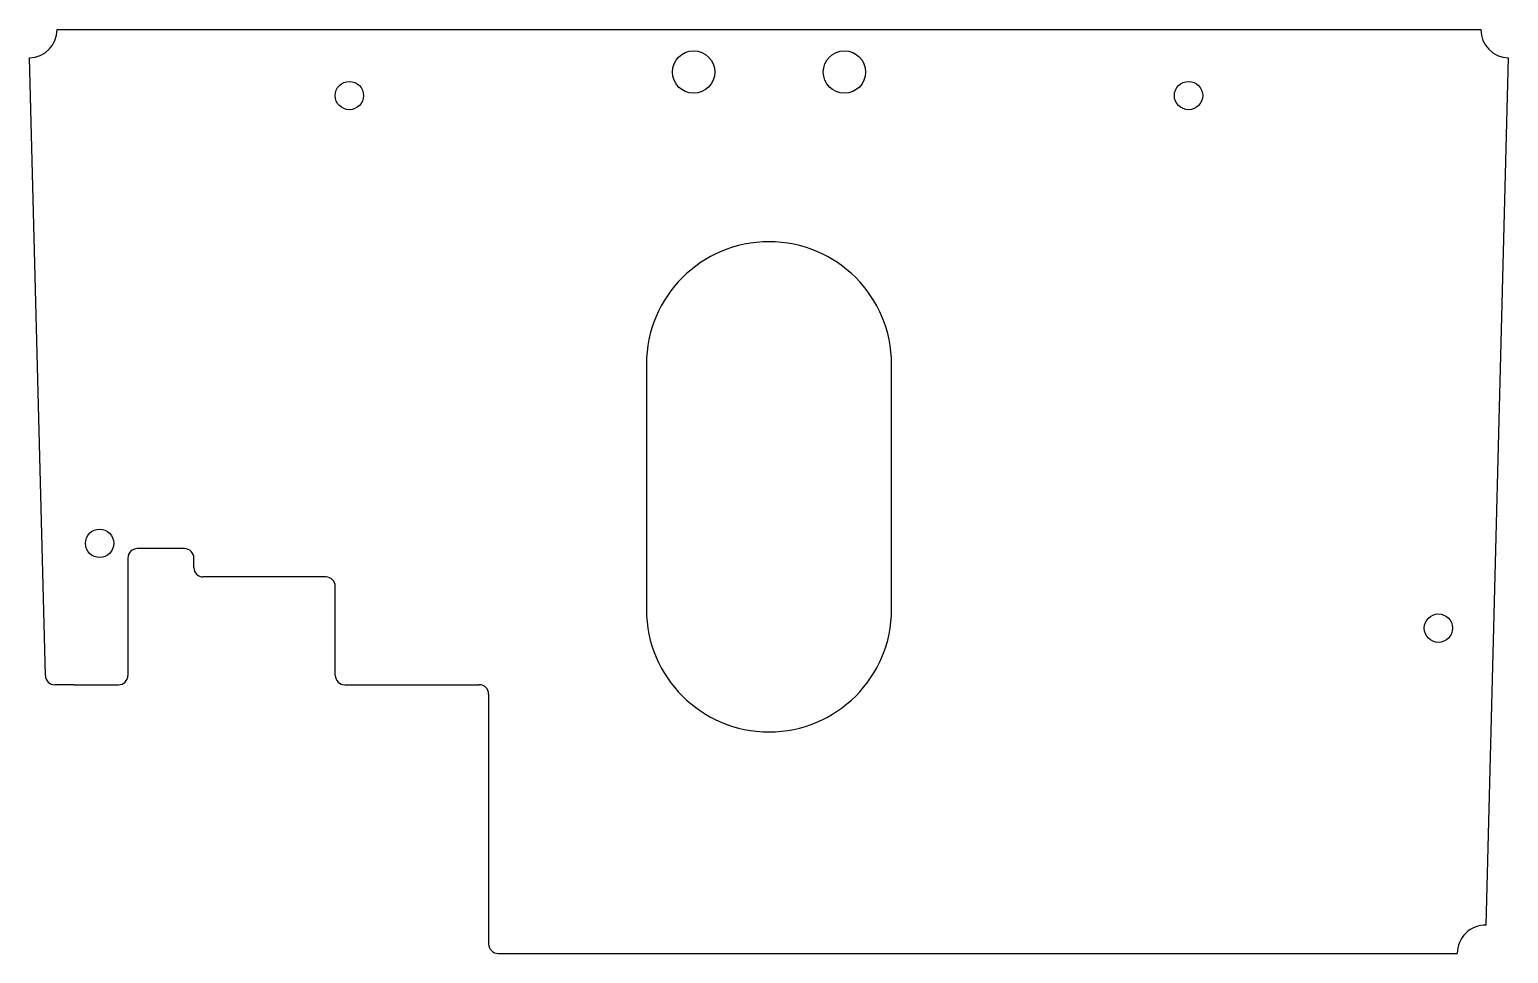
# Model space of a CAD drawing. Header units: inches. Extents: x 2 to 21.6, y 2 to 14.3.
import ezdxf

# ---------------------------------------------------------------- set-up
doc = ezdxf.new("R2010")
doc.units = ezdxf.units.IN
doc.header["$MEASUREMENT"] = 0
doc.layers.get('0').update_dxf_attribs({"linetype": 'CONTINUOUS'})

msp = doc.modelspace()

# ---------------------------------------------------------------- linework, layer by layer
for p, q in [((2.365, 14.25, 0.25), (21.24, 14.25, 0.25)), ((2.209, 5.684, 0.25), (2, 13.875, 0.25)), ((21.313, 2.375, 0.25), (21.606, 13.875, 0.25)), ((10.178, 9.812), (10.178, 6.562)), ((13.428, 6.562), (13.428, 9.812)), ((4.053, 7.367, 0.25), (3.428, 7.367, 0.25)), ((3.303, 7.242, 0.25), (3.303, 5.687, 0.25)), ((4.178, 7.117, 0.25), (4.178, 7.242, 0.25)), ((5.928, 6.992, 0.25), (4.303, 6.992, 0.25)), ((6.053, 5.687, 0.25), (6.053, 6.867, 0.25)), ((2.587, 5.563, 0.25), (2.334, 5.563, 0.25)), ((2.587, 5.563, 0.25), (3.178, 5.563, 0.25)), ((6.178, 5.563, 0.25), (7.961, 5.563, 0.25)), ((8.086, 5.438, 0.25), (8.086, 2.125, 0.25)), ((8.211, 2, 0.25), (20.928, 2, 0.25))]:
    msp.add_line(p, q)
for centre, radius in [((10.803, 13.687), 0.281), ((12.803, 13.687), 0.281), ((6.24, 13.375), 0.188), ((17.365, 13.375), 0.188), ((2.928, 7.438), 0.188), ((20.678, 6.313), 0.188)]:
    msp.add_circle(centre, radius)
for centre, radius, start, end in [((1.99, 14.25, 0.25), 0.375, 271.4613, 0), ((21.615, 14.25, 0.25), 0.375, 180, 268.5387), ((11.803, 9.812), 1.625, 0, 180), ((3.428, 7.242, 0.25), 0.125, 90, 180), ((4.053, 7.242, 0.25), 0.125, 0, 90), ((4.303, 7.117, 0.25), 0.125, 180, 270), ((5.928, 6.867, 0.25), 0.125, 0, 90), ((11.803, 6.562), 1.625, 180, 0), ((3.178, 5.687, 0.25), 0.125, 270, 0), ((6.178, 5.687, 0.25), 0.125, 180, 270), ((2.334, 5.687, 0.25), 0.125, 181.46, 270), ((7.961, 5.438, 0.25), 0.125, 0, 90), ((21.303, 2, 0.25), 0.375, 88.5387, 180), ((8.211, 2.125, 0.25), 0.125, 180, 270)]:
    msp.add_arc(centre, radius, start, end)

doc.saveas('drawing.dxf')
